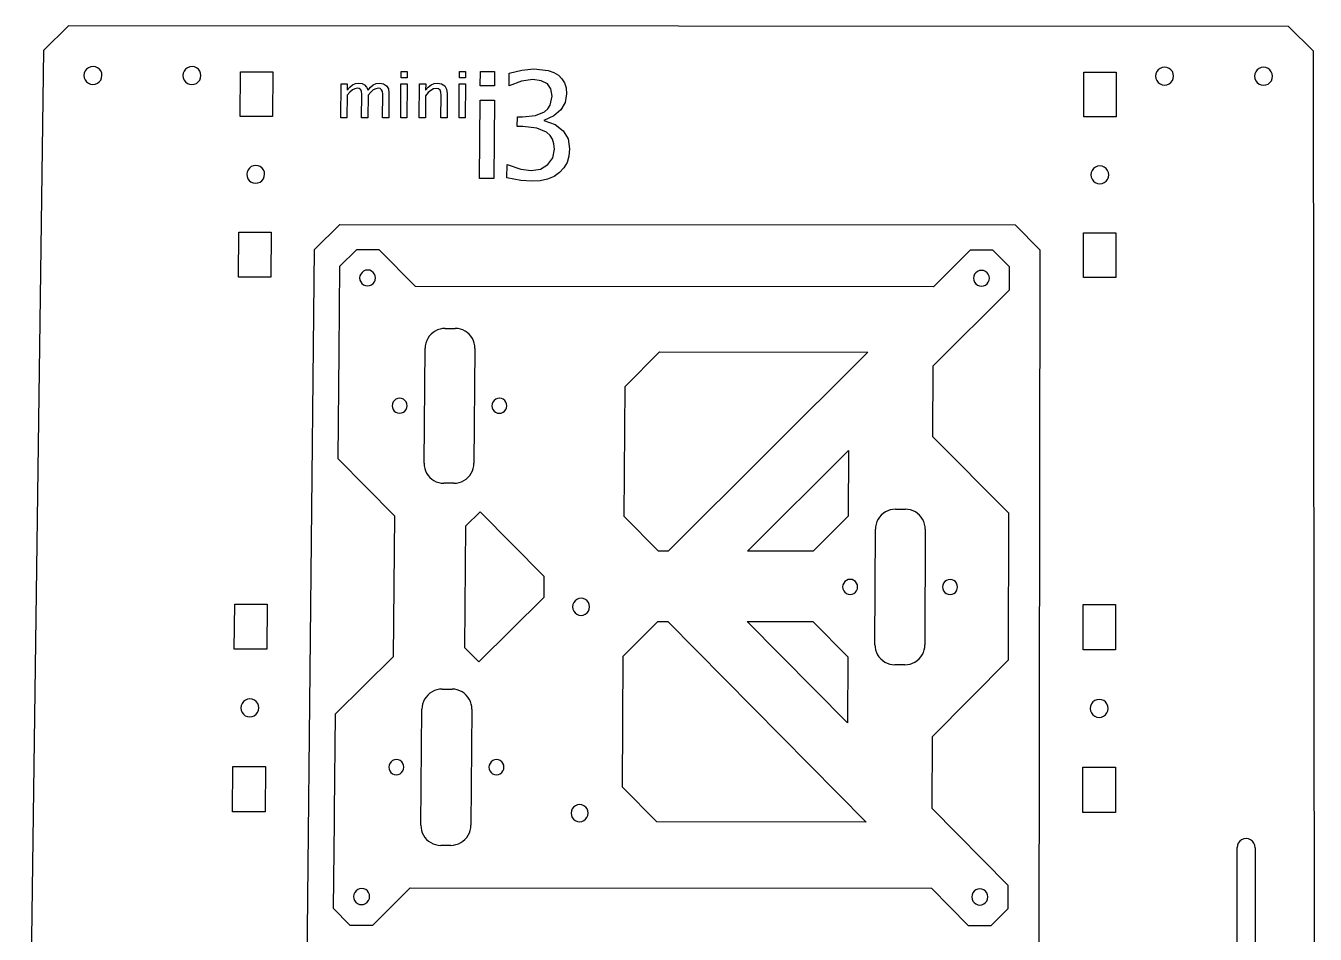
# Model space of a CAD drawing. Header units: inches. Extents: x -252 to 225, y -298 to 12.
# Drawn here: x -251.7 to 38.1, y -192.6 to 11.6 of the extents above; entities that cross this region are included whole.
import ezdxf

# ---------------------------------------------------------------- set-up
doc = ezdxf.new("R2010")
doc.units = ezdxf.units.IN
doc.header["$MEASUREMENT"] = 0

msp = doc.modelspace()

# ---------------------------------------------------------------- linework, layer by layer
for p, q in [((-242.08, 11.63), (-247.73, 6.07)), ((32.09, 11.47), (-242.08, 11.63)), ((37.68, 5.89), (32.09, 11.47)), ((-247.73, 6.07), (-251.71, -291.96)), ((38.07, -291.92), (37.68, 5.89)), ((-238.57, 0.98), (-238.64, 0.46)), ((-238.64, 0.46), (-238.58, -0.07)), ((-238.36, 1.47), (-238.57, 0.98)), ((-238.03, 1.89), (-238.36, 1.47)), ((-237.61, 2.21), (-238.03, 1.89)), ((-237.11, 2.41), (-237.61, 2.21)), ((-236.59, 2.48), (-237.11, 2.41)), ((-236.07, 2.41), (-236.59, 2.48)), ((-235.58, 2.21), (-236.07, 2.41)), ((-235.17, 1.89), (-235.58, 2.21)), ((-234.85, 1.47), (-235.17, 1.89)), ((-234.65, 0.98), (-234.85, 1.47)), ((-234.67, -0.07), (-234.59, 0.45)), ((-234.59, 0.45), (-234.65, 0.98)), ((-216.32, 0.97), (-216.39, 0.44)), ((-216.39, 0.44), (-216.33, -0.08)), ((-216.11, 1.45), (-216.32, 0.97)), ((-215.78, 1.87), (-216.11, 1.45)), ((-215.36, 2.19), (-215.78, 1.87)), ((-214.87, 2.4), (-215.36, 2.19)), ((-214.35, 2.46), (-214.87, 2.4)), ((-213.82, 2.4), (-214.35, 2.46)), ((-213.34, 2.19), (-213.82, 2.4)), ((-212.92, 1.87), (-213.34, 2.19)), ((-212.6, 1.45), (-212.92, 1.87)), ((-212.41, 0.96), (-212.6, 1.45)), ((-212.42, -0.08), (-212.34, 0.44)), ((-212.34, 0.44), (-212.41, 0.96)), ((-203.53, -8.75), (-203.42, 1.29)), ((-203.42, 1.29), (-196.16, 1.28)), ((-196.16, 1.28), (-196.27, -8.76)), ((-167.38, -0.05), (-167.36, 1.33)), ((-167.36, 1.33), (-165.98, 1.33)), ((-165.98, 1.33), (-165.99, -0.05)), ((-154.27, -0.06), (-154.25, 1.33)), ((-154.25, 1.33), (-152.87, 1.33)), ((-152.87, 1.33), (-152.88, -0.06)), ((-149.56, -1.87), (-149.53, 1.32)), ((-149.53, 1.32), (-146.34, 1.32)), ((-146.34, 1.32), (-146.36, -1.87)), ((-143.08, -1.83), (-143.05, 0.96)), ((-143.05, 0.96), (-140.25, 1.68)), ((-140.25, 1.68), (-137.53, 1.92)), ((-137.53, 1.92), (-134.3, 1.57)), ((-134.3, 1.57), (-133.04, 1.13)), ((-133.04, 1.13), (-132.01, 0.52)), ((-132.01, 0.52), (-131.21, -0.26)), ((-13.95, -8.87), (-13.94, 1.17)), ((-13.94, 1.17), (-6.69, 1.17)), ((-6.69, 1.17), (-6.69, -8.87)), ((2.26, 0.83), (2.19, 0.31)), ((2.19, 0.31), (2.26, -0.21)), ((2.46, 1.32), (2.26, 0.83)), ((2.78, 1.74), (2.46, 1.32)), ((3.2, 2.06), (2.78, 1.74)), ((3.69, 2.26), (3.2, 2.06)), ((4.21, 2.33), (3.69, 2.26)), ((4.74, 2.26), (4.21, 2.33)), ((5.23, 2.06), (4.74, 2.26)), ((5.65, 1.74), (5.23, 2.06)), ((5.97, 1.32), (5.65, 1.74)), ((6.17, 0.83), (5.97, 1.32)), ((6.24, 0.31), (6.17, 0.83)), ((6.17, -0.22), (6.24, 0.31)), ((24.5, 0.82), (24.44, 0.3)), ((24.44, 0.3), (24.5, -0.23)), ((24.71, 1.31), (24.5, 0.82)), ((25.03, 1.73), (24.71, 1.31)), ((25.45, 2.05), (25.03, 1.73)), ((25.94, 2.25), (25.45, 2.05)), ((26.46, 2.32), (25.94, 2.25)), ((26.98, 2.25), (26.46, 2.32)), ((27.47, 2.05), (26.98, 2.25)), ((27.89, 1.72), (27.47, 2.05)), ((28.21, 1.31), (27.89, 1.72)), ((28.42, 0.82), (28.21, 1.31)), ((28.49, 0.29), (28.42, 0.82)), ((28.42, -0.23), (28.49, 0.29)), ((-238.58, -0.07), (-238.38, -0.55)), ((-238.38, -0.55), (-238.07, -0.97)), ((-238.07, -0.97), (-237.65, -1.29)), ((-237.65, -1.29), (-237.16, -1.5)), ((-237.16, -1.5), (-236.64, -1.57)), ((-236.64, -1.57), (-236.12, -1.5)), ((-236.12, -1.5), (-235.63, -1.3)), ((-235.63, -1.3), (-235.2, -0.97)), ((-235.2, -0.97), (-234.87, -0.56)), ((-234.87, -0.56), (-234.67, -0.07)), ((-216.33, -0.08), (-216.14, -0.57)), ((-216.14, -0.57), (-215.82, -0.99)), ((-215.82, -0.99), (-215.4, -1.31)), ((-215.4, -1.31), (-214.92, -1.51)), ((-214.92, -1.51), (-214.39, -1.58)), ((-214.39, -1.58), (-213.87, -1.51)), ((-213.87, -1.51), (-213.38, -1.31)), ((-213.38, -1.31), (-212.95, -0.99)), ((-212.95, -0.99), (-212.63, -0.57)), ((-212.63, -0.57), (-212.42, -0.08)), ((-180.92, -9.06), (-180.84, -1.43)), ((-180.84, -1.43), (-179.46, -1.43)), ((-179.46, -1.43), (-179.47, -2.86)), ((-179.47, -2.86), (-178.92, -2.16)), ((-178.92, -2.16), (-178.3, -1.66)), ((-178.31, -2.79), (-178.89, -3.27)), ((-177.76, -2.51), (-178.31, -2.79)), ((-178.3, -1.66), (-177.61, -1.36)), ((-177.22, -2.41), (-177.76, -2.51)), ((-177.61, -1.36), (-176.85, -1.26)), ((-176.76, -2.49), (-177.22, -2.41)), ((-176.85, -1.26), (-176.15, -1.36)), ((-176.43, -2.74), (-176.76, -2.49)), ((-176.24, -3.15), (-176.43, -2.74)), ((-176.15, -1.36), (-175.57, -1.66)), ((-175.57, -1.66), (-175.11, -2.16)), ((-175.11, -2.16), (-174.78, -2.86)), ((-174.78, -2.86), (-174.24, -2.16)), ((-174.24, -2.16), (-173.63, -1.66)), ((-173.62, -2.8), (-174.2, -3.28)), ((-173.63, -1.66), (-172.95, -1.36)), ((-173.06, -2.52), (-173.62, -2.8)), ((-172.51, -2.42), (-173.06, -2.52)), ((-172.95, -1.36), (-172.2, -1.26)), ((-172.06, -2.5), (-172.51, -2.42)), ((-172.2, -1.26), (-171.3, -1.4)), ((-171.74, -2.75), (-172.06, -2.5)), ((-171.55, -3.16), (-171.74, -2.75)), ((-171.3, -1.4), (-170.64, -1.85)), ((-170.64, -1.85), (-170.23, -2.56)), ((-170.23, -2.56), (-170.1, -3.51)), ((-167.46, -9.07), (-167.39, -1.43)), ((-167.39, -1.43), (-166, -1.43)), ((-165.99, -0.05), (-167.38, -0.05)), ((-166, -1.43), (-166.07, -9.07)), ((-163.29, -9.07), (-163.22, -1.44)), ((-163.22, -1.44), (-161.84, -1.44)), ((-161.84, -1.44), (-161.85, -2.87)), ((-161.85, -2.87), (-161.26, -2.17)), ((-160.69, -2.88), (-161.28, -3.4)), ((-161.26, -2.17), (-160.62, -1.67)), ((-160.07, -2.57), (-160.69, -2.88)), ((-160.62, -1.67), (-159.91, -1.37)), ((-159.45, -2.46), (-160.07, -2.57)), ((-159.91, -1.37), (-159.15, -1.27)), ((-158.95, -2.56), (-159.45, -2.46)), ((-159.15, -1.27), (-158.26, -1.43)), ((-158.62, -2.83), (-158.95, -2.56)), ((-158.44, -3.31), (-158.62, -2.83)), ((-158.26, -1.43), (-157.57, -1.9)), ((-157.57, -1.9), (-157.13, -2.64)), ((-157.13, -2.64), (-156.99, -3.59)), ((-154.34, -9.08), (-154.28, -1.44)), ((-154.28, -1.44), (-152.89, -1.44)), ((-152.88, -0.06), (-154.27, -0.06)), ((-152.89, -1.44), (-152.96, -9.08)), ((-146.36, -1.87), (-149.56, -1.87)), ((-140.3, -0.82), (-143.08, -1.83)), ((-137.77, -0.48), (-140.3, -0.82)), ((-135.85, -0.72), (-137.77, -0.48)), ((-134.49, -1.41), (-135.85, -0.72)), ((-133.68, -2.56), (-134.49, -1.41)), ((-133.41, -4.17), (-133.68, -2.56)), ((-131.21, -0.26), (-130.64, -1.22)), ((-130.64, -1.22), (-130.3, -2.35)), ((-130.3, -2.35), (-130.19, -3.65)), ((2.26, -0.21), (2.46, -0.7)), ((2.46, -0.7), (2.78, -1.12)), ((2.78, -1.12), (3.2, -1.44)), ((3.2, -1.44), (3.69, -1.64)), ((3.69, -1.64), (4.21, -1.71)), ((4.21, -1.71), (4.74, -1.65)), ((4.74, -1.65), (5.23, -1.44)), ((5.23, -1.44), (5.65, -1.12)), ((5.65, -1.12), (5.97, -0.7)), ((5.97, -0.7), (6.17, -0.22)), ((24.5, -0.23), (24.71, -0.72)), ((24.71, -0.72), (25.03, -1.13)), ((25.03, -1.13), (25.45, -1.46)), ((25.45, -1.46), (25.94, -1.66)), ((25.94, -1.66), (26.46, -1.73)), ((26.46, -1.73), (26.99, -1.66)), ((26.99, -1.66), (27.47, -1.46)), ((27.47, -1.46), (27.89, -1.14)), ((27.89, -1.14), (28.22, -0.72)), ((28.22, -0.72), (28.42, -0.23)), ((-179.48, -3.94), (-179.53, -9.06)), ((-178.89, -3.27), (-179.48, -3.94)), ((-176.18, -3.73), (-176.24, -3.15)), ((-176.23, -9.06), (-176.18, -3.73)), ((-174.79, -3.95), (-174.84, -9.07)), ((-174.2, -3.28), (-174.79, -3.95)), ((-171.49, -3.73), (-171.55, -3.16)), ((-171.54, -9.07), (-171.49, -3.73)), ((-170.1, -3.51), (-170.15, -9.07)), ((-161.86, -4.13), (-161.9, -9.07)), ((-161.28, -3.4), (-161.86, -4.13)), ((-158.38, -4.04), (-158.44, -3.31)), ((-158.43, -9.08), (-158.38, -4.04)), ((-156.99, -3.59), (-157.04, -9.08)), ((-149.73, -22.71), (-149.59, -5.07)), ((-149.59, -5.07), (-146.39, -5.07)), ((-146.39, -5.07), (-146.53, -22.71)), ((-133.85, -6.22), (-133.41, -4.17)), ((-130.52, -5.62), (-131.48, -7.28)), ((-130.19, -3.65), (-130.52, -5.62)), ((-140.11, -8.85), (-137.19, -8.56)), ((-137.19, -8.56), (-135.11, -7.69)), ((-133.05, -8.63), (-135.26, -9.69)), ((-135.11, -7.69), (-134.37, -7.03)), ((-134.37, -7.03), (-133.85, -6.22)), ((-131.48, -7.28), (-133.05, -8.63)), ((-196.27, -8.76), (-203.53, -8.75)), ((-179.53, -9.06), (-180.92, -9.06)), ((-174.84, -9.07), (-176.23, -9.06)), ((-170.15, -9.07), (-171.54, -9.07)), ((-166.07, -9.07), (-167.46, -9.07)), ((-161.9, -9.07), (-163.29, -9.07)), ((-157.04, -9.08), (-158.43, -9.08)), ((-152.96, -9.08), (-154.34, -9.08)), ((-141.25, -11.03), (-141.23, -8.87)), ((-139.98, -11.03), (-141.25, -11.03)), ((-141.23, -8.87), (-140.11, -8.85)), ((-136.88, -11.35), (-139.98, -11.03)), ((-134.66, -12.3), (-136.88, -11.35)), ((-135.26, -9.69), (-132.72, -10.59)), ((-132.72, -10.59), (-130.91, -11.95)), ((-6.69, -8.87), (-13.95, -8.87)), ((-133.89, -13.01), (-134.66, -12.3)), ((-133.35, -13.89), (-133.89, -13.01)), ((-133.02, -14.91), (-133.35, -13.89)), ((-130.91, -11.95), (-129.83, -13.78)), ((-129.83, -13.78), (-129.49, -16.06)), ((-133.29, -18.03), (-132.92, -16.1)), ((-132.92, -16.1), (-133.02, -14.91)), ((-129.49, -16.06), (-129.64, -17.66)), ((-201.03, -20.02), (-201.45, -20.34)), ((-200.54, -19.82), (-201.03, -20.02)), ((-200.02, -19.75), (-200.54, -19.82)), ((-199.5, -19.82), (-200.02, -19.75)), ((-199.02, -20.02), (-199.5, -19.82)), ((-198.61, -20.34), (-199.02, -20.02)), ((-143.57, -22.53), (-143.54, -19.54)), ((-143.54, -19.54), (-140.47, -20.57)), ((-136.04, -20.57), (-134.38, -19.57)), ((-134.38, -19.57), (-133.29, -18.03)), ((-130.07, -19.09), (-130.78, -20.33)), ((-129.64, -17.66), (-130.07, -19.09)), ((-11.34, -20.14), (-11.76, -20.46)), ((-10.86, -19.94), (-11.34, -20.14)), ((-10.34, -19.87), (-10.86, -19.94)), ((-9.82, -19.94), (-10.34, -19.87)), ((-9.33, -20.14), (-9.82, -19.94)), ((-8.92, -20.46), (-9.33, -20.14)), ((-201.98, -21.24), (-202.06, -21.76)), ((-202.06, -21.76), (-201.99, -22.28)), ((-201.99, -22.28), (-201.8, -22.77)), ((-201.77, -20.76), (-201.98, -21.24)), ((-201.8, -22.77), (-201.48, -23.18)), ((-201.45, -20.34), (-201.77, -20.76)), ((-198.64, -23.19), (-198.31, -22.77)), ((-198.29, -20.76), (-198.61, -20.34)), ((-198.31, -22.77), (-198.11, -22.28)), ((-198.09, -21.24), (-198.29, -20.76)), ((-198.11, -22.28), (-198.03, -21.76)), ((-198.03, -21.76), (-198.09, -21.24)), ((-146.53, -22.71), (-149.73, -22.71)), ((-140.47, -23.12), (-143.57, -22.53)), ((-140.47, -20.57), (-138.12, -20.91)), ((-137.95, -23.32), (-140.47, -23.12)), ((-138.12, -20.91), (-136.04, -20.57)), ((-134.44, -22.83), (-136.09, -23.2)), ((-133, -22.23), (-134.44, -22.83)), ((-131.77, -21.38), (-133, -22.23)), ((-130.78, -20.33), (-131.77, -21.38)), ((-12.28, -21.36), (-12.35, -21.88)), ((-12.35, -21.88), (-12.28, -22.4)), ((-12.08, -20.87), (-12.28, -21.36)), ((-12.28, -22.4), (-12.08, -22.88)), ((-11.76, -20.46), (-12.08, -20.87)), ((-12.08, -22.88), (-11.76, -23.3)), ((-8.6, -20.87), (-8.92, -20.46)), ((-8.92, -23.3), (-8.6, -22.89)), ((-8.4, -21.36), (-8.6, -20.87)), ((-8.6, -22.89), (-8.4, -22.4)), ((-8.33, -21.88), (-8.4, -21.36)), ((-8.4, -22.4), (-8.33, -21.88)), ((-201.48, -23.18), (-201.07, -23.5)), ((-201.07, -23.5), (-200.59, -23.71)), ((-200.59, -23.71), (-200.07, -23.77)), ((-200.07, -23.77), (-199.54, -23.71)), ((-199.54, -23.71), (-199.06, -23.5)), ((-199.06, -23.5), (-198.64, -23.19)), ((-136.09, -23.2), (-137.95, -23.32)), ((-11.76, -23.3), (-11.35, -23.62)), ((-11.35, -23.62), (-10.86, -23.82)), ((-10.86, -23.82), (-10.34, -23.89)), ((-10.34, -23.89), (-9.82, -23.82)), ((-9.82, -23.82), (-9.34, -23.62)), ((-9.34, -23.62), (-8.92, -23.3)), ((-186.8, -38.64), (-181.16, -33.05)), ((-181.16, -33.05), (-29.36, -33.14)), ((-29.36, -33.14), (-23.78, -38.74)), ((-203.93, -44.86), (-203.82, -34.79)), ((-203.82, -34.79), (-196.55, -34.79)), ((-196.55, -34.79), (-196.66, -44.87)), ((-14, -44.98), (-13.99, -34.9)), ((-13.99, -34.9), (-6.72, -34.91)), ((-6.72, -34.91), (-6.73, -44.98)), ((-188.92, -245.94), (-186.8, -38.64)), ((-177.4, -38.74), (-181.17, -42.48)), ((-172.27, -38.74), (-177.4, -38.74)), ((-164.13, -46.97), (-172.27, -38.74)), ((-39.5, -38.83), (-47.73, -47.04)), ((-34.37, -38.83), (-39.5, -38.83)), ((-30.64, -42.57), (-34.37, -38.83)), ((-23.78, -38.74), (-24.16, -246.04)), ((-181.17, -42.48), (-181.36, -61.66)), ((-175.35, -43.34), (-175.78, -43.51)), ((-174.89, -43.28), (-175.35, -43.34)), ((-174.42, -43.34), (-174.89, -43.28)), ((-174, -43.51), (-174.42, -43.34)), ((-37.4, -43.41), (-37.83, -43.58)), ((-36.93, -43.35), (-37.4, -43.41)), ((-36.47, -43.41), (-36.93, -43.35)), ((-36.04, -43.59), (-36.47, -43.41)), ((-30.65, -47.71), (-30.64, -42.57)), ((-196.66, -44.87), (-203.93, -44.86)), ((-176.62, -44.6), (-176.68, -45.06)), ((-176.68, -45.06), (-176.63, -45.52)), ((-176.63, -45.52), (-176.45, -45.95)), ((-176.44, -44.17), (-176.62, -44.6)), ((-176.45, -45.95), (-176.17, -46.32)), ((-176.15, -43.8), (-176.44, -44.17)), ((-176.17, -46.32), (-175.81, -46.6)), ((-175.78, -43.51), (-176.15, -43.8)), ((-174.03, -46.6), (-173.66, -46.32)), ((-173.63, -43.8), (-174, -43.51)), ((-173.66, -46.32), (-173.37, -45.95)), ((-173.35, -44.17), (-173.63, -43.8)), ((-173.37, -45.95), (-173.19, -45.52)), ((-173.18, -44.6), (-173.35, -44.17)), ((-173.19, -45.52), (-173.12, -45.06)), ((-173.12, -45.06), (-173.18, -44.6)), ((-38.66, -44.67), (-38.72, -45.13)), ((-38.72, -45.13), (-38.66, -45.59)), ((-38.48, -44.24), (-38.66, -44.67)), ((-38.66, -45.59), (-38.49, -46.02)), ((-38.49, -46.02), (-38.2, -46.39)), ((-38.2, -43.87), (-38.48, -44.24)), ((-37.83, -43.58), (-38.2, -43.87)), ((-35.68, -43.87), (-36.04, -43.59)), ((-35.39, -44.24), (-35.68, -43.87)), ((-35.68, -46.39), (-35.4, -46.02)), ((-35.4, -46.02), (-35.22, -45.59)), ((-35.22, -44.67), (-35.39, -44.24)), ((-35.16, -45.13), (-35.22, -44.67)), ((-35.22, -45.59), (-35.16, -45.13)), ((-6.73, -44.98), (-14, -44.98)), ((-175.81, -46.6), (-175.38, -46.78)), ((-175.38, -46.78), (-174.92, -46.84)), ((-174.92, -46.84), (-174.46, -46.78)), ((-174.46, -46.78), (-174.03, -46.6)), ((-47.73, -47.04), (-164.13, -46.97)), ((-47.79, -64.82), (-30.65, -47.71)), ((-38.2, -46.39), (-37.83, -46.67)), ((-37.83, -46.67), (-37.4, -46.85)), ((-37.4, -46.85), (-36.94, -46.91)), ((-36.94, -46.91), (-36.48, -46.85)), ((-36.48, -46.85), (-36.05, -46.68)), ((-36.05, -46.68), (-35.68, -46.39)), ((-160.63, -57.7), (-161.02, -58.14)), ((-160.18, -57.31), (-160.63, -57.7)), ((-159.69, -56.99), (-160.18, -57.31)), ((-159.17, -56.73), (-159.69, -56.99)), ((-158.61, -56.54), (-159.17, -56.73)), ((-158.04, -56.42), (-158.61, -56.54)), ((-157.45, -56.39), (-158.04, -56.42)), ((-157.45, -56.39), (-155.21, -56.39)), ((-154.63, -56.43), (-155.21, -56.39)), ((-154.05, -56.54), (-154.63, -56.43)), ((-153.5, -56.73), (-154.05, -56.54)), ((-152.98, -56.99), (-153.5, -56.73)), ((-152.49, -57.32), (-152.98, -56.99)), ((-152.06, -57.7), (-152.49, -57.32)), ((-151.67, -58.14), (-152.06, -57.7)), ((-161.93, -60.28), (-161.97, -60.87)), ((-161.81, -59.71), (-161.93, -60.28)), ((-161.61, -59.15), (-161.81, -59.71)), ((-161.35, -58.63), (-161.61, -59.15)), ((-161.02, -58.14), (-161.35, -58.63)), ((-151.35, -58.63), (-151.67, -58.14)), ((-151.1, -59.16), (-151.35, -58.63)), ((-150.91, -59.72), (-151.1, -59.16)), ((-150.8, -60.29), (-150.91, -59.72)), ((-150.77, -60.88), (-150.8, -60.29)), ((-181.36, -61.66), (-181.6, -85.62)), ((-162.2, -86.71), (-161.97, -60.87)), ((-150.77, -60.88), (-150.99, -86.71)), ((-117.04, -69.44), (-109.26, -61.7)), ((-109.26, -61.7), (-62.46, -61.73)), ((-62.46, -61.73), (-107.33, -106.49)), ((-47.84, -80.76), (-47.79, -64.82)), ((-117.23, -98.71), (-117.04, -69.44)), ((-168.51, -72.32), (-168.86, -72.58)), ((-168.11, -72.15), (-168.51, -72.32)), ((-167.67, -72.09), (-168.11, -72.15)), ((-167.24, -72.15), (-167.67, -72.09)), ((-166.83, -72.32), (-167.24, -72.15)), ((-166.49, -72.59), (-166.83, -72.32)), ((-146.1, -72.33), (-146.45, -72.6)), ((-145.7, -72.16), (-146.1, -72.33)), ((-145.26, -72.11), (-145.7, -72.16)), ((-144.83, -72.16), (-145.26, -72.11)), ((-144.42, -72.33), (-144.83, -72.16)), ((-144.08, -72.6), (-144.42, -72.33)), ((-169.31, -73.34), (-169.37, -73.78)), ((-169.37, -73.78), (-169.31, -74.21)), ((-169.13, -72.93), (-169.31, -73.34)), ((-169.31, -74.21), (-169.15, -74.62)), ((-169.15, -74.62), (-168.89, -74.97)), ((-168.86, -72.58), (-169.13, -72.93)), ((-168.89, -74.97), (-168.54, -75.24)), ((-168.54, -75.24), (-168.14, -75.4)), ((-167.27, -75.4), (-166.86, -75.24)), ((-166.86, -75.24), (-166.51, -74.97)), ((-166.51, -74.97), (-166.24, -74.62)), ((-166.22, -72.94), (-166.49, -72.59)), ((-166.24, -74.62), (-166.07, -74.21)), ((-166.06, -73.34), (-166.22, -72.94)), ((-166.07, -74.21), (-166.01, -73.78)), ((-166.01, -73.78), (-166.06, -73.34)), ((-146.9, -73.35), (-146.96, -73.79)), ((-146.96, -73.79), (-146.9, -74.23)), ((-146.72, -72.95), (-146.9, -73.35)), ((-146.9, -74.23), (-146.74, -74.63)), ((-146.74, -74.63), (-146.47, -74.98)), ((-146.45, -72.6), (-146.72, -72.95)), ((-146.47, -74.98), (-146.13, -75.25)), ((-146.13, -75.25), (-145.72, -75.42)), ((-144.85, -75.42), (-144.45, -75.25)), ((-144.45, -75.25), (-144.1, -74.98)), ((-144.1, -74.98), (-143.83, -74.63)), ((-143.81, -72.95), (-144.08, -72.6)), ((-143.83, -74.63), (-143.77, -74.49)), ((-143.74, -73.13), (-143.81, -72.95)), ((-143.77, -74.49), (-143.66, -74.23)), ((-143.65, -73.36), (-143.74, -73.13)), ((-143.66, -74.23), (-143.59, -73.79)), ((-143.59, -73.79), (-143.65, -73.36)), ((-168.14, -75.4), (-167.7, -75.46)), ((-167.7, -75.46), (-167.27, -75.4)), ((-145.72, -75.42), (-145.29, -75.48)), ((-145.29, -75.48), (-144.85, -75.42)), ((-30.76, -97.95), (-47.84, -80.76)), ((-89.54, -106.5), (-66.81, -83.81)), ((-66.81, -83.81), (-66.87, -98.64)), ((-181.6, -85.62), (-168.88, -98.51)), ((-162.2, -86.71), (-162.17, -87.3)), ((-151.03, -87.3), (-150.99, -86.71)), ((-162.17, -87.3), (-162.06, -87.87)), ((-162.06, -87.87), (-161.87, -88.43)), ((-161.87, -88.43), (-161.62, -88.96)), ((-161.62, -88.96), (-161.3, -89.45)), ((-161.3, -89.45), (-160.91, -89.89)), ((-152.33, -89.9), (-151.94, -89.45)), ((-151.94, -89.45), (-151.61, -88.96)), ((-151.61, -88.96), (-151.34, -88.44)), ((-151.34, -88.44), (-151.15, -87.88)), ((-151.15, -87.88), (-151.03, -87.3)), ((-160.91, -89.89), (-160.48, -90.28)), ((-160.48, -90.28), (-159.99, -90.61)), ((-159.99, -90.61), (-159.47, -90.87)), ((-159.47, -90.87), (-158.91, -91.06)), ((-158.91, -91.06), (-158.34, -91.17)), ((-158.34, -91.17), (-157.75, -91.21)), ((-155.51, -91.21), (-157.75, -91.21)), ((-155.51, -91.21), (-154.92, -91.17)), ((-154.92, -91.17), (-154.35, -91.06)), ((-154.35, -91.06), (-153.79, -90.87)), ((-153.79, -90.87), (-153.26, -90.61)), ((-153.26, -90.61), (-152.77, -90.28)), ((-152.77, -90.28), (-152.33, -89.9)), ((-168.88, -98.51), (-169.18, -130.2)), ((-152.81, -100.78), (-149.62, -97.61)), ((-149.62, -97.61), (-135.28, -112.13)), ((-59.45, -98.37), (-59.84, -98.81)), ((-59.01, -97.98), (-59.45, -98.37)), ((-58.52, -97.65), (-59.01, -97.98)), ((-57.99, -97.39), (-58.52, -97.65)), ((-57.44, -97.21), (-57.99, -97.39)), ((-56.86, -97.09), (-57.44, -97.21)), ((-56.27, -97.05), (-56.86, -97.09)), ((-56.27, -97.05), (-54.03, -97.05)), ((-53.45, -97.09), (-54.03, -97.05)), ((-52.87, -97.21), (-53.45, -97.09)), ((-52.31, -97.4), (-52.87, -97.21)), ((-51.79, -97.66), (-52.31, -97.4)), ((-51.3, -97.99), (-51.79, -97.66)), ((-50.86, -98.38), (-51.3, -97.99)), ((-50.48, -98.82), (-50.86, -98.38)), ((-30.83, -130.94), (-30.76, -97.95)), ((-153.04, -128.2), (-152.81, -100.78)), ((-109.54, -106.49), (-117.23, -98.71)), ((-66.87, -98.64), (-74.75, -106.51)), ((-60.74, -100.97), (-60.78, -101.55)), ((-60.62, -100.39), (-60.74, -100.97)), ((-60.43, -99.83), (-60.62, -100.39)), ((-60.17, -99.3), (-60.43, -99.83)), ((-59.84, -98.81), (-60.17, -99.3)), ((-50.15, -99.31), (-50.48, -98.82)), ((-49.89, -99.84), (-50.15, -99.31)), ((-49.71, -100.4), (-49.89, -99.84)), ((-49.59, -100.97), (-49.71, -100.4)), ((-49.56, -101.56), (-49.59, -100.97)), ((-60.88, -127.5), (-60.78, -101.55)), ((-49.56, -101.56), (-49.64, -127.51)), ((-107.33, -106.49), (-109.54, -106.49)), ((-74.75, -106.51), (-89.54, -106.5)), ((-135.28, -112.13), (-135.32, -116.86)), ((-66.87, -112.88), (-67.28, -113.05)), ((-66.44, -112.82), (-66.87, -112.88)), ((-66, -112.88), (-66.44, -112.82)), ((-65.59, -113.05), (-66, -112.88)), ((-44.42, -112.89), (-44.82, -113.06)), ((-43.98, -112.84), (-44.42, -112.89)), ((-43.54, -112.9), (-43.98, -112.84)), ((-43.14, -113.06), (-43.54, -112.9)), ((-68.07, -114.08), (-68.13, -114.51)), ((-68.13, -114.51), (-68.07, -114.95)), ((-67.9, -113.67), (-68.07, -114.08)), ((-68.07, -114.95), (-67.9, -115.36)), ((-67.63, -113.32), (-67.9, -113.67)), ((-67.9, -115.36), (-67.64, -115.71)), ((-67.64, -115.71), (-67.29, -115.98)), ((-67.28, -113.05), (-67.63, -113.32)), ((-65.61, -115.98), (-65.26, -115.71)), ((-65.25, -113.32), (-65.59, -113.05)), ((-65.26, -115.71), (-64.99, -115.36)), ((-64.98, -113.67), (-65.25, -113.32)), ((-64.99, -115.36), (-64.82, -114.95)), ((-64.81, -114.08), (-64.98, -113.67)), ((-64.82, -114.95), (-64.76, -114.52)), ((-64.76, -114.52), (-64.81, -114.08)), ((-45.61, -114.09), (-45.67, -114.53)), ((-45.67, -114.53), (-45.61, -114.97)), ((-45.44, -113.68), (-45.61, -114.09)), ((-45.61, -114.97), (-45.44, -115.37)), ((-45.17, -113.33), (-45.44, -113.68)), ((-45.44, -115.37), (-45.18, -115.73)), ((-45.18, -115.73), (-44.83, -115.99)), ((-44.82, -113.06), (-45.17, -113.33)), ((-43.15, -116), (-42.8, -115.73)), ((-42.79, -113.33), (-43.14, -113.06)), ((-42.8, -115.73), (-42.53, -115.38)), ((-42.52, -113.68), (-42.79, -113.33)), ((-42.53, -115.38), (-42.47, -115.23)), ((-42.45, -113.86), (-42.52, -113.68)), ((-42.47, -115.23), (-42.36, -114.97)), ((-42.36, -114.09), (-42.45, -113.86)), ((-42.3, -114.53), (-42.36, -114.09)), ((-42.36, -114.97), (-42.3, -114.53)), ((-204.86, -128.53), (-204.75, -118.37)), ((-204.75, -118.37), (-197.45, -118.38)), ((-197.45, -118.38), (-197.55, -128.54)), ((-135.32, -116.86), (-149.9, -131.39)), ((-128.75, -118.49), (-128.82, -118.99)), ((-128.56, -118.03), (-128.75, -118.49)), ((-128.25, -117.63), (-128.56, -118.03)), ((-127.86, -117.32), (-128.25, -117.63)), ((-127.39, -117.13), (-127.86, -117.32)), ((-126.9, -117.07), (-127.39, -117.13)), ((-126.41, -117.13), (-126.9, -117.07)), ((-125.95, -117.33), (-126.41, -117.13)), ((-125.55, -117.63), (-125.95, -117.33)), ((-125.25, -118.03), (-125.55, -117.63)), ((-125.07, -118.49), (-125.25, -118.03)), ((-125, -118.99), (-125.07, -118.49)), ((-67.29, -115.98), (-66.88, -116.15)), ((-66.88, -116.15), (-66.45, -116.21)), ((-66.45, -116.21), (-66.01, -116.15)), ((-66.01, -116.15), (-65.61, -115.98)), ((-44.83, -115.99), (-44.42, -116.16)), ((-44.42, -116.16), (-43.99, -116.22)), ((-43.99, -116.22), (-43.55, -116.16)), ((-43.55, -116.16), (-43.15, -116)), ((-14.11, -128.65), (-14.1, -118.49)), ((-14.1, -118.49), (-6.8, -118.49)), ((-6.8, -118.49), (-6.81, -128.66)), ((-128.82, -118.99), (-128.76, -119.48)), ((-128.76, -119.48), (-128.57, -119.94)), ((-128.57, -119.94), (-128.27, -120.34)), ((-128.27, -120.34), (-127.88, -120.65)), ((-127.88, -120.65), (-127.42, -120.84)), ((-127.42, -120.84), (-126.93, -120.91)), ((-126.93, -120.91), (-126.43, -120.84)), ((-126.43, -120.84), (-125.97, -120.65)), ((-125.97, -120.65), (-125.57, -120.34)), ((-125.57, -120.34), (-125.27, -119.95)), ((-125.27, -119.95), (-125.07, -119.48)), ((-125.07, -119.48), (-125, -118.99)), ((-117.44, -130.07), (-109.64, -122.28)), ((-109.64, -122.28), (-107.43, -122.28)), ((-107.43, -122.28), (-62.86, -167.37)), ((-67.06, -145.1), (-89.62, -122.29)), ((-89.62, -122.29), (-74.82, -122.3)), ((-74.82, -122.3), (-67, -130.2)), ((-60.88, -127.5), (-60.84, -128.09)), ((-197.55, -128.54), (-204.86, -128.53)), ((-169.18, -130.2), (-182.17, -143.13)), ((-149.9, -131.39), (-153.04, -128.2)), ((-117.63, -159.52), (-117.44, -130.07)), ((-67, -130.2), (-67.06, -145.1)), ((-60.84, -128.09), (-60.73, -128.67)), ((-60.73, -128.67), (-60.54, -129.23)), ((-60.54, -129.23), (-60.28, -129.76)), ((-60.28, -129.76), (-59.96, -130.25)), ((-59.96, -130.25), (-59.57, -130.7)), ((-50.97, -130.7), (-50.58, -130.26)), ((-50.58, -130.26), (-50.25, -129.77)), ((-50.25, -129.77), (-49.99, -129.24)), ((-49.99, -129.24), (-49.8, -128.68)), ((-49.8, -128.68), (-49.68, -128.1)), ((-49.68, -128.1), (-49.64, -127.51)), ((-6.81, -128.66), (-14.11, -128.65)), ((-59.57, -130.7), (-59.13, -131.09)), ((-59.13, -131.09), (-58.64, -131.42)), ((-58.64, -131.42), (-58.12, -131.68)), ((-58.12, -131.68), (-57.56, -131.87)), ((-57.56, -131.87), (-56.98, -131.98)), ((-56.98, -131.98), (-56.4, -132.02)), ((-54.15, -132.02), (-56.4, -132.02)), ((-54.15, -132.02), (-53.56, -131.99)), ((-53.56, -131.99), (-52.99, -131.87)), ((-52.99, -131.87), (-52.43, -131.68)), ((-52.43, -131.68), (-51.9, -131.42)), ((-51.9, -131.42), (-51.41, -131.09)), ((-51.41, -131.09), (-50.97, -130.7)), ((-48.04, -148.19), (-30.83, -130.94)), ((-161.35, -138.81), (-161.74, -139.26)), ((-160.9, -138.42), (-161.35, -138.81)), ((-160.41, -138.1), (-160.9, -138.42)), ((-159.88, -137.83), (-160.41, -138.1)), ((-159.32, -137.64), (-159.88, -137.83)), ((-158.74, -137.53), (-159.32, -137.64)), ((-158.16, -137.49), (-158.74, -137.53)), ((-158.16, -137.49), (-155.91, -137.49)), ((-155.32, -137.53), (-155.91, -137.49)), ((-154.74, -137.65), (-155.32, -137.53)), ((-154.19, -137.84), (-154.74, -137.65)), ((-153.66, -138.1), (-154.19, -137.84)), ((-153.18, -138.43), (-153.66, -138.1)), ((-152.74, -138.82), (-153.18, -138.43)), ((-152.35, -139.26), (-152.74, -138.82)), ((-203.3, -141.18), (-203.37, -141.71)), ((-203.37, -141.71), (-203.31, -142.23)), ((-203.09, -140.69), (-203.3, -141.18)), ((-202.77, -140.27), (-203.09, -140.69)), ((-202.34, -139.94), (-202.77, -140.27)), ((-201.85, -139.74), (-202.34, -139.94)), ((-201.33, -139.67), (-201.85, -139.74)), ((-200.81, -139.74), (-201.33, -139.67)), ((-200.32, -139.94), (-200.81, -139.74)), ((-199.9, -140.27), (-200.32, -139.94)), ((-199.59, -140.69), (-199.9, -140.27)), ((-199.39, -141.18), (-199.59, -140.69)), ((-199.4, -142.23), (-199.33, -141.71)), ((-199.33, -141.71), (-199.39, -141.18)), ((-162.65, -141.42), (-162.69, -142.01)), ((-162.53, -140.84), (-162.65, -141.42)), ((-162.33, -140.28), (-162.53, -140.84)), ((-162.07, -139.75), (-162.33, -140.28)), ((-161.74, -139.26), (-162.07, -139.75)), ((-152.03, -139.76), (-152.35, -139.26)), ((-151.78, -140.29), (-152.03, -139.76)), ((-151.59, -140.85), (-151.78, -140.29)), ((-151.48, -141.43), (-151.59, -140.85)), ((-151.45, -142.02), (-151.48, -141.43)), ((-12.43, -141.3), (-12.5, -141.82)), ((-12.5, -141.82), (-12.43, -142.35)), ((-12.23, -140.8), (-12.43, -141.3)), ((-11.91, -140.38), (-12.23, -140.8)), ((-11.49, -140.06), (-11.91, -140.38)), ((-11, -139.86), (-11.49, -140.06)), ((-10.48, -139.79), (-11, -139.86)), ((-9.95, -139.86), (-10.48, -139.79)), ((-9.46, -140.06), (-9.95, -139.86)), ((-9.04, -140.38), (-9.46, -140.06)), ((-8.72, -140.81), (-9.04, -140.38)), ((-8.52, -141.3), (-8.72, -140.81)), ((-8.45, -141.82), (-8.52, -141.3)), ((-8.52, -142.35), (-8.45, -141.82)), ((-203.31, -142.23), (-203.11, -142.72)), ((-203.11, -142.72), (-202.8, -143.15)), ((-202.8, -143.15), (-202.38, -143.47)), ((-202.38, -143.47), (-201.9, -143.67)), ((-201.9, -143.67), (-201.37, -143.74)), ((-201.37, -143.74), (-200.85, -143.67)), ((-200.85, -143.67), (-200.36, -143.47)), ((-200.36, -143.47), (-199.93, -143.15)), ((-199.93, -143.15), (-199.61, -142.72)), ((-199.61, -142.72), (-199.4, -142.23)), ((-182.17, -143.13), (-182.39, -164.99)), ((-162.92, -168.07), (-162.69, -142.01)), ((-151.45, -142.02), (-151.66, -168.07)), ((-12.43, -142.35), (-12.23, -142.84)), ((-12.23, -142.84), (-11.91, -143.26)), ((-11.91, -143.26), (-11.49, -143.59)), ((-11.49, -143.59), (-11, -143.79)), ((-11, -143.79), (-10.48, -143.86)), ((-10.48, -143.86), (-9.96, -143.79)), ((-9.96, -143.79), (-9.47, -143.59)), ((-9.47, -143.59), (-9.05, -143.26)), ((-9.05, -143.26), (-8.73, -142.84)), ((-8.73, -142.84), (-8.52, -142.35)), ((-48.04, -148.19), (-48.09, -164.27)), ((-169.27, -153.56), (-169.62, -153.82)), ((-168.86, -153.39), (-169.27, -153.56)), ((-168.42, -153.33), (-168.86, -153.39)), ((-167.98, -153.39), (-168.42, -153.33)), ((-167.58, -153.56), (-167.98, -153.39)), ((-167.23, -153.83), (-167.58, -153.56)), ((-146.76, -153.57), (-147.11, -153.84)), ((-146.35, -153.4), (-146.76, -153.57)), ((-145.92, -153.34), (-146.35, -153.4)), ((-145.48, -153.4), (-145.92, -153.34)), ((-145.07, -153.57), (-145.48, -153.4)), ((-144.73, -153.84), (-145.07, -153.57)), ((-205.26, -165.09), (-205.15, -154.89)), ((-205.15, -154.89), (-197.84, -154.9)), ((-197.84, -154.9), (-197.95, -165.1)), ((-170.06, -154.59), (-170.12, -155.03)), ((-170.12, -155.03), (-170.07, -155.47)), ((-170.07, -155.47), (-169.9, -155.88)), ((-169.89, -154.18), (-170.06, -154.59)), ((-169.9, -155.88), (-169.64, -156.23)), ((-169.62, -153.82), (-169.89, -154.18)), ((-169.64, -156.23), (-169.29, -156.5)), ((-167.6, -156.5), (-167.25, -156.23)), ((-167.25, -156.23), (-166.98, -155.88)), ((-166.97, -154.18), (-167.23, -153.83)), ((-166.98, -155.88), (-166.81, -155.47)), ((-166.8, -154.59), (-166.97, -154.18)), ((-166.81, -155.47), (-166.75, -155.03)), ((-166.75, -155.03), (-166.8, -154.59)), ((-147.56, -154.6), (-147.62, -155.04)), ((-147.62, -155.04), (-147.56, -155.48)), ((-147.38, -154.19), (-147.56, -154.6)), ((-147.56, -155.48), (-147.4, -155.89)), ((-147.4, -155.89), (-147.13, -156.24)), ((-147.11, -153.84), (-147.38, -154.19)), ((-147.13, -156.24), (-146.79, -156.51)), ((-145.1, -156.51), (-144.75, -156.24)), ((-144.75, -156.24), (-144.47, -155.89)), ((-144.46, -154.19), (-144.73, -153.84)), ((-144.47, -155.89), (-144.41, -155.75)), ((-144.39, -154.37), (-144.46, -154.19)), ((-144.41, -155.75), (-144.3, -155.48)), ((-144.3, -154.6), (-144.39, -154.37)), ((-144.24, -155.04), (-144.3, -154.6)), ((-144.3, -155.48), (-144.24, -155.04)), ((-14.16, -165.21), (-14.15, -155.01)), ((-14.15, -155.01), (-6.83, -155.01)), ((-6.83, -155.01), (-6.84, -165.21)), ((-169.29, -156.5), (-168.89, -156.67)), ((-168.89, -156.67), (-168.45, -156.73)), ((-168.45, -156.73), (-168.01, -156.67)), ((-168.01, -156.67), (-167.6, -156.5)), ((-146.79, -156.51), (-146.38, -156.68)), ((-146.38, -156.68), (-145.94, -156.74)), ((-145.94, -156.74), (-145.51, -156.68)), ((-145.51, -156.68), (-145.1, -156.51)), ((-109.92, -167.34), (-117.63, -159.52)), ((-197.95, -165.1), (-205.26, -165.09)), ((-182.39, -164.99), (-182.41, -167.3)), ((-129.09, -164.87), (-129.16, -165.37)), ((-128.89, -164.4), (-129.09, -164.87)), ((-128.59, -164), (-128.89, -164.4)), ((-128.19, -163.7), (-128.59, -164)), ((-127.72, -163.51), (-128.19, -163.7)), ((-127.23, -163.44), (-127.72, -163.51)), ((-126.73, -163.51), (-127.23, -163.44)), ((-126.27, -163.7), (-126.73, -163.51)), ((-125.88, -164.01), (-126.27, -163.7)), ((-125.58, -164.41), (-125.88, -164.01)), ((-125.39, -164.87), (-125.58, -164.41)), ((-125.33, -165.37), (-125.39, -164.87)), ((-30.94, -181.61), (-48.09, -164.27)), ((-182.41, -167.3), (-182.6, -186.72)), ((-162.92, -168.07), (-162.89, -168.66)), ((-151.71, -168.66), (-151.66, -168.07)), ((-129.16, -165.37), (-129.09, -165.87)), ((-129.09, -165.87), (-128.91, -166.33)), ((-128.91, -166.33), (-128.61, -166.73)), ((-128.61, -166.73), (-128.21, -167.04)), ((-128.21, -167.04), (-127.75, -167.23)), ((-127.75, -167.23), (-127.26, -167.3)), ((-127.26, -167.3), (-126.76, -167.23)), ((-126.76, -167.23), (-126.3, -167.04)), ((-126.3, -167.04), (-125.9, -166.73)), ((-125.9, -166.73), (-125.59, -166.33)), ((-125.59, -166.33), (-125.4, -165.87)), ((-125.4, -165.87), (-125.33, -165.37)), ((-62.86, -167.37), (-109.92, -167.34)), ((-6.84, -165.21), (-14.16, -165.21)), ((-162.89, -168.66), (-162.78, -169.24)), ((-162.78, -169.24), (-162.6, -169.8)), ((-162.6, -169.8), (-162.34, -170.34)), ((-162.34, -170.34), (-162.02, -170.83)), ((-162.02, -170.83), (-161.63, -171.28)), ((-153.01, -171.28), (-152.62, -170.83)), ((-152.62, -170.83), (-152.29, -170.34)), ((-152.29, -170.34), (-152.02, -169.81)), ((-152.02, -169.81), (-151.83, -169.25)), ((-151.83, -169.25), (-151.71, -168.66)), ((-161.63, -171.28), (-161.19, -171.67)), ((-161.19, -171.67), (-160.71, -172)), ((-160.71, -172), (-160.18, -172.26)), ((-160.18, -172.26), (-159.62, -172.45)), ((-159.62, -172.45), (-159.05, -172.57)), ((-159.05, -172.57), (-158.46, -172.61)), ((-156.21, -172.61), (-158.46, -172.61)), ((-156.21, -172.61), (-155.62, -172.57)), ((-155.62, -172.57), (-155.04, -172.45)), ((-155.04, -172.45), (-154.48, -172.26)), ((-154.48, -172.26), (-153.95, -172)), ((-153.95, -172), (-153.46, -171.67)), ((-153.46, -171.67), (-153.01, -171.28)), ((20.59, -172.6), (20.52, -173.12)), ((20.54, -230.37), (20.52, -173.12)), ((20.79, -172.11), (20.59, -172.6)), ((21.11, -171.69), (20.79, -172.11)), ((21.53, -171.36), (21.11, -171.69)), ((22.02, -171.16), (21.53, -171.36)), ((22.54, -171.09), (22.02, -171.16)), ((23.06, -171.16), (22.54, -171.09)), ((23.55, -171.37), (23.06, -171.16)), ((23.97, -171.69), (23.55, -171.37)), ((24.29, -172.11), (23.97, -171.69)), ((24.5, -172.6), (24.29, -172.11)), ((24.57, -173.13), (24.5, -172.6)), ((24.57, -173.13), (24.61, -230.38)), ((-177.11, -182.55), (-177.49, -182.84)), ((-176.68, -182.37), (-177.11, -182.55)), ((-176.21, -182.31), (-176.68, -182.37)), ((-175.75, -182.37), (-176.21, -182.31)), ((-175.31, -182.55), (-175.75, -182.37)), ((-174.94, -182.84), (-175.31, -182.55)), ((-173.7, -190.53), (-165.36, -182.19)), ((-165.36, -182.19), (-48.15, -182.26)), ((-48.15, -182.26), (-39.9, -190.61)), ((-37.76, -182.46), (-38.2, -182.64)), ((-37.3, -182.4), (-37.76, -182.46)), ((-36.83, -182.46), (-37.3, -182.4)), ((-36.4, -182.64), (-36.83, -182.46)), ((-30.95, -186.81), (-30.94, -181.61)), ((-177.96, -183.65), (-178.03, -184.12)), ((-178.03, -184.12), (-177.97, -184.59)), ((-177.97, -184.59), (-177.8, -185.03)), ((-177.78, -183.22), (-177.96, -183.65)), ((-177.8, -185.03), (-177.51, -185.41)), ((-177.49, -182.84), (-177.78, -183.22)), ((-177.51, -185.41), (-177.14, -185.69)), ((-175.34, -185.7), (-174.97, -185.41)), ((-174.97, -185.41), (-174.68, -185.03)), ((-174.66, -183.22), (-174.94, -182.84)), ((-174.68, -185.03), (-174.5, -184.59)), ((-174.49, -183.66), (-174.66, -183.22)), ((-174.5, -184.59), (-174.43, -184.13)), ((-174.43, -184.13), (-174.49, -183.66)), ((-39.04, -183.74), (-39.1, -184.21)), ((-39.1, -184.21), (-39.04, -184.68)), ((-38.86, -183.3), (-39.04, -183.74)), ((-39.04, -184.68), (-38.86, -185.12)), ((-38.57, -182.93), (-38.86, -183.3)), ((-38.86, -185.12), (-38.58, -185.49)), ((-38.2, -182.64), (-38.57, -182.93)), ((-36.03, -182.93), (-36.4, -182.64)), ((-35.74, -183.3), (-36.03, -182.93)), ((-36.03, -185.49), (-35.75, -185.12)), ((-35.75, -185.12), (-35.57, -184.68)), ((-35.56, -183.74), (-35.74, -183.3)), ((-35.57, -184.68), (-35.5, -184.21)), ((-35.5, -184.21), (-35.56, -183.74)), ((-182.6, -186.72), (-178.87, -190.52)), ((-177.14, -185.69), (-176.71, -185.88)), ((-176.71, -185.88), (-176.25, -185.94)), ((-176.25, -185.94), (-175.78, -185.88)), ((-175.78, -185.88), (-175.34, -185.7)), ((-38.58, -185.49), (-38.21, -185.78)), ((-38.21, -185.78), (-37.77, -185.96)), ((-37.77, -185.96), (-37.31, -186.02)), ((-37.31, -186.02), (-36.84, -185.96)), ((-36.84, -185.96), (-36.41, -185.78)), ((-36.41, -185.78), (-36.03, -185.49)), ((-34.73, -190.61), (-30.95, -186.81)), ((-178.87, -190.52), (-173.7, -190.53)), ((-39.9, -190.61), (-34.73, -190.61))]:
    msp.add_line(p, q)

doc.saveas('drawing.dxf')
